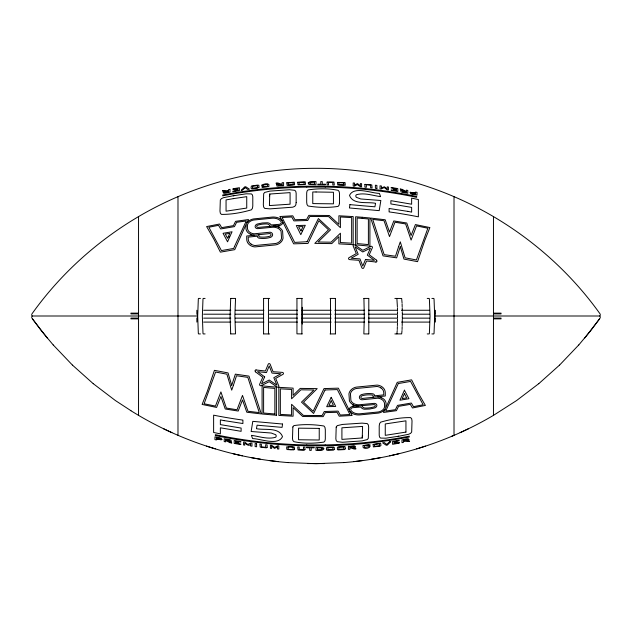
<?xml version="1.0" encoding="UTF-8"?>
<svg xmlns="http://www.w3.org/2000/svg" width="632" height="632" viewBox="0 0 632 632"><rect width="100%" height="100%" fill="white"/><g stroke="black" fill="none" stroke-linecap="round" stroke-linejoin="round"><path stroke-width="0.95" d="M397.528 318.157L397.528 315.178M402.315 318.157L402.315 315.178M397.52 319.152L397.488 321.633M402.308 319.152L402.276 321.633M397.473 322.628L397.402 325.591M402.26 322.628L402.189 325.591M397.378 326.578L397.275 329.533M402.165 326.578L402.063 329.533M397.236 330.512L396.904 333.862M402.023 330.512L401.668 333.886L394.85 333.925M296.945 298.494L296.945 333.846L302.246 333.925M301.875 298.494L301.875 333.846M31.655 314.625L32.137 316L197.224 316M600.345 317.375L599.863 316L434.777 316M330.504 333.83L330.504 298.509M335.426 333.83L335.426 298.509M263.576 298.478L263.576 333.862M233.358 385.457L236.51 375.748L247.823 377.359L259.286 412.601L247.957 411.266L242.498 395.403L237.04 409.765L226.367 408.067L220.908 391.911L215.449 406.099L204.128 403.761L215.583 372.05L226.896 374.176L231.707 390.165L233.263 385.725M398.642 246.543L395.49 256.252L384.177 254.641L372.714 219.399L384.043 220.734L389.502 236.597L394.961 222.235L405.633 223.933L411.092 240.089L416.551 225.9L427.872 228.239L416.417 259.95L405.104 257.824L400.293 241.835L398.737 246.275M231.762 385.251L235.365 374.144L248.969 376.119L261.285 413.928L246.812 412.238L242.498 399.938L238.185 411.053L225.221 408.991L220.908 396.477L216.594 407.427L202.121 404.44L207.264 391.477L214.438 370.336L228.041 372.912L231.652 385.236M400.238 246.749L396.635 257.856L383.032 255.881L370.715 218.072L385.188 219.762L389.502 232.062L393.815 220.947L406.779 223.009L411.092 235.523L415.406 224.573L429.878 227.56L424.736 240.523L417.562 261.664L403.959 259.088L400.348 246.764M368.804 333.83L368.804 298.509M268.458 298.478L268.458 333.862M31.932 313.907C60.04 274.422 96.814 241.203 138.542 216.602L138.542 415.398M578.762 344.985L590.667 330.726L600.068 318.094M93.244 383.671L115.427 400.562L130.966 410.705M599.618 318.86L584.813 337.907M230.696 298.454L230.064 316.174L230.696 333.886M578.762 344.954L559.533 365.138M559.533 365.106L538.756 383.703M538.756 383.671L516.573 400.562L493.458 415.366M32.137 316L31.655 317.375M599.863 316L600.345 314.625M138.882 216.405C192.254 185.058 254.048 168.207 315.953 168.31L316.047 168.31C377.952 168.207 439.746 185.058 493.118 216.405M493.118 415.564C447.74 442.274 396.248 458.429 343.769 462.608M460.136 432.628L468.549 428.694M451.619 436.341L454.013 435.298L454.013 196.671M416.67 448.894L425.526 446.097M389.683 455.838L398.737 453.76M234.109 195.612L233.263 195.786L246.188 193.819L251.418 193.921L252.445 194.948L252.792 196.773L252.792 206.016L252.445 208.291L251.41 209.824C241.874 212.621 231.32 214.548 221.366 214.39L220.323 213.174L219.976 211.08L220.323 200.028L221.366 198.669L223.365 197.721L233.263 195.746M397.891 436.388L398.737 436.214L385.812 438.181L380.583 438.079L379.555 437.052L379.208 435.227L379.208 425.984L379.555 423.709L380.59 422.176C390.126 419.379 400.68 417.452 410.634 417.61L411.677 418.826L412.024 420.92L411.677 431.972L410.634 433.331L408.635 434.279L398.737 436.254M371.426 459.267L380.583 457.671M269.414 196.631L269.761 194.032L290.088 192.618L290.088 204.183L269.414 205.574L269.761 194.032M362.586 435.369L362.239 437.968L341.912 439.382L341.912 427.817L362.586 426.426L362.239 437.968M353.936 461.605L362.239 460.609M269.872 226.256L269.761 225.782A3.61 2.844 -13.6 0 0 267.083 223.981A24.213 19.063 -13.6 0 0 260.811 224.4L257.714 225.15A1.485 1.161 -16 0 0 258.053 227.425L279.36 225.529A3.8 3.01 -8.7 0 0 282.741 221.753L293.635 243.841L307.982 243.423L318.86 220.702L328.506 229.795L314.799 243.375L331.776 243.604L338.894 236.645L338.894 243.865L353.17 244.655L353.17 216.571L338.894 215.796L338.894 224.352L329.272 215.48L308.835 215.362L306.67 219.375L294.947 219.715L292.782 215.812L279.873 216.507L282.362 221.034A11.423 8.398 -7.8 0 0 279.502 218.506L278.894 218.19A11.518 8.445 -10.1 0 0 272.353 217.068L253.906 218.885A8.895 6.47 -14.5 0 0 251.615 219.446L251.062 219.667A8.706 6.296 -16.6 0 0 246.741 223.009L248.502 219.541L235.586 221.334L233.429 225.648L221.698 227.631L219.541 224.028L206.625 226.564L213.956 239.331L220.394 252.144L234.733 249.672L246.401 223.712L245.919 228.192A10.144 7.908 -18.4 0 0 250.351 234.164L251.536 234.614A10.254 8.548 -18.1 0 0 254.151 235.096M377.849 396.904A10.254 8.548 -18.1 0 1 380.464 397.386L381.649 397.836A10.144 7.908 -18.4 0 1 386.097 403.808L385.599 408.288L397.267 382.328L411.606 379.856L418.044 392.67L425.376 405.436L412.459 407.972L410.302 404.369L398.571 406.352L396.414 410.666L383.498 412.459L385.251 408.983A8.706 6.296 -16.6 0 1 380.93 412.333L380.385 412.554A8.895 6.47 -14.5 0 1 378.094 413.115L359.648 414.932A11.518 8.445 -10.1 0 1 353.106 413.81L352.498 413.494A11.423 8.398 -7.8 0 1 349.638 410.966L352.127 415.493L339.218 416.188L337.053 412.285L325.33 412.625L323.165 416.638L302.728 416.52L293.106 407.648L293.106 416.204L278.831 415.429L278.831 387.345L293.106 388.135L293.106 395.356L300.224 388.396L317.201 388.625L303.494 402.205L313.14 411.298L324.019 388.577L338.365 388.159L349.259 410.247A3.8 3.01 -8.7 0 1 352.648 406.471L373.947 404.583A1.485 1.161 -16 0 1 374.286 406.85L371.189 407.601A24.213 19.063 -13.6 0 1 364.917 408.019A3.61 2.844 -13.6 0 1 362.262 406.289L362.128 405.744M343.769 462.577L316.047 463.691L288.232 462.577M307.697 463.572L324.303 463.572M306.781 187.088L325.219 187.088M325.219 444.912L306.781 444.912M200.423 298.423L198.669 298.423A1.383 0.442 -90 0 0 198.322 298.952L197.69 316.174L198.322 333.388A1.383 0.442 90 0 0 198.669 333.925L200.423 333.925M205.092 298.423L203.338 298.423A1.383 0.442 90 0 0 202.99 298.952L202.358 316.174L202.99 333.388A1.383 0.442 90 0 0 203.338 333.925L205.092 333.925M230.767 298.423L235.562 298.423L234.867 315.676L235.499 333.886L230.767 333.925M263.631 298.423L269.643 298.423M296.969 298.423L302.246 298.423M330.054 298.423L335.402 298.423M363.858 298.423L368.733 298.423M394.85 298.423L401.675 298.47L402.063 302.815M427.232 298.423L429.033 298.423A1.383 0.458 -90 0 1 429.389 298.952L430.037 316.174L429.389 333.388A1.383 0.458 90 0 1 429.033 333.925L427.232 333.925M431.885 298.423L433.686 298.423A1.383 0.458 -90 0 1 434.042 298.952L434.69 316.174L434.042 333.388A1.383 0.458 90 0 1 433.686 333.925L431.885 333.925M203.654 310.257L230.798 310.257M235.349 310.257L263.86 310.257M269.422 310.257L297.403 310.257M302.08 310.257L331.113 310.257M334.857 310.257L364.688 310.257M368.393 310.257L396.904 310.257M401.454 310.257L429.483 310.257M138.542 313.14L130.927 313.14L130.966 313.907L138.542 313.907M493.458 313.14L501.073 313.14L501.034 313.907L493.458 313.907M203.654 314.199L230.798 314.199M235.349 314.199L262.936 314.199M269.422 314.199L297.403 314.199M302.08 314.199L331.113 314.199M334.857 314.199L364.688 314.199M368.393 314.199L396.904 314.199M402.363 314.199L429.483 314.199M138.542 318.094L130.966 318.094L130.927 318.86L138.542 318.86M203.654 318.141L230.798 318.141M235.349 318.141L262.936 318.141M269.422 318.141L297.403 318.141M302.08 318.141L331.113 318.141M334.857 318.141L364.688 318.141M368.393 318.141L396.904 318.141M402.363 318.141L429.483 318.141M493.458 318.094L501.034 318.094L501.073 318.86L493.458 318.86M203.654 322.091L230.798 322.091M235.349 322.091L263.86 322.091M269.422 322.091L297.403 322.091M302.08 322.091L331.113 322.091M334.857 322.091L364.688 322.091M368.393 322.091L396.904 322.091M401.454 322.091L429.483 322.091M263.631 333.925L269.643 333.925M330.054 333.925L335.402 333.925M368.733 333.925L363.858 333.925L364.301 317.169L363.929 298.509M288.232 462.608C235.752 458.413 184.283 442.226 138.882 415.564M375.906 262.011L366.584 261L363.779 267.778A1.043 0.988 27 0 1 362.278 268.237L362.223 268.181A1.24 1.185 22.6 0 1 361.765 267.581L358.952 260.305L349.63 259.61A1.138 1.051 14 0 1 349.054 257.643L356.322 253.606L353.177 246.038A1.09 0.964 14.8 0 1 354.789 244.947L362.768 250.319L370.763 246.385A1.059 0.932 17.9 0 1 371.371 246.282L371.45 246.298A1.145 1.003 21 0 1 372.359 247.752L369.214 254.743L376.49 260.131M256.094 369.989L265.416 371L268.221 364.222A1.043 0.988 27 0 1 269.722 363.763L269.777 363.819A1.24 1.185 22.6 0 1 270.235 364.419L273.048 371.695L282.37 372.39A1.138 1.051 14 0 1 282.946 374.357L275.678 378.394L278.823 385.962A1.09 0.964 14.8 0 1 277.211 387.053L269.232 381.681L261.237 385.615A1.059 0.932 17.9 0 1 260.629 385.718A1.145 1.003 21 0 1 259.641 384.248L262.786 377.257L255.51 371.869M269.761 460.609L278.064 461.605M407.735 211.38L389.099 208.465L389.099 211.91L389.683 211.989A348.074 223.736 0 0 1 416.67 216.484L418.376 216.831L418.376 199.522L411.637 198.14L411.637 204.199L390.884 200.668L390.884 203.939L411.637 207.383L411.637 212.115L407.735 211.333M224.265 420.62L242.901 423.535L242.901 420.09L242.317 420.011A348.074 223.736 0 0 1 215.33 415.516L213.624 415.169L213.624 432.478L220.363 433.86L220.363 427.801L241.116 431.332L241.116 428.062L220.363 424.617L220.363 419.885L224.265 420.667M251.418 457.671L260.574 459.267M412.783 193.716C409.378 192.839 414.442 192.254 415.572 193.574L415.572 194.293L411.677 193.439M219.217 438.284C222.622 439.161 217.558 439.746 216.428 438.426L216.428 437.707L220.323 438.561M233.263 453.76L242.317 455.838M206.474 446.097L215.33 448.894M250.351 234.164L250.936 234.409M381.064 397.591L381.649 397.836M163.451 428.694L171.865 432.628M251.07 244.094L251.971 244.608A8.485 7.45 -21 0 0 255.107 245.508L274.928 243.581A6.762 5.98 -14.8 0 0 277.59 242.854L279.147 241.914A6.873 5.799 -9.9 0 0 281.532 238.106L281.09 231.454A9.069 7.181 -8.7 0 0 279.162 229.053L278.728 228.729A9.156 7.236 -11.2 0 0 272.51 227.259L258.022 228.626A3.01 2.354 -16 0 1 255.146 226.841A3.01 2.354 -16 0 1 257.335 224.02L262.335 222.97L267.375 222.772A5.167 4.069 -13.6 0 1 269.485 223.373L269.975 223.689A5.096 4.029 -11.2 0 1 271.057 224.96L279.281 224.328A2.275 1.801 -8.7 0 0 281.24 222.022L280.64 221.137A9.899 7.284 -7.9 0 0 278.981 219.691A9.978 7.315 -10.1 0 0 272.337 218.19L253.946 219.999A7.331 5.333 -14.5 0 0 251.639 220.631L251.204 220.821A7.173 5.19 -16.6 0 0 248.115 223.325L247.57 224.66A7.379 5.751 -18.4 0 0 247.436 225.853L247.436 227.978A8.643 6.747 -18.4 0 0 251.133 233.026L251.615 233.224A8.888 6.968 -16 0 0 254.309 233.785L269.848 232.228A3.184 2.512 -11.2 0 1 270.654 232.323L270.844 232.386A3.192 2.686 -12.7 0 1 272.597 235.041A3.192 2.686 -12.7 0 1 270.03 237.498L268.3 237.932A23.439 19.639 -15.4 0 1 261.285 238.406L259.57 238.256A2.765 2.307 -18.1 0 1 257.343 236.163L248.234 237.118L248.234 238.762A8.572 7.118 -20.7 0 0 251.07 244.102M380.93 387.906L380.03 387.392A8.485 7.45 -21 0 0 376.893 386.492L357.072 388.419A6.762 5.98 -14.8 0 0 354.41 389.146L352.853 390.086A6.873 5.799 -9.9 0 0 350.468 393.894L350.91 400.546A9.069 7.181 -8.7 0 0 352.838 402.947L353.272 403.271A9.156 7.236 -11.2 0 0 359.49 404.741L373.978 403.374A3.01 2.354 -16 0 1 376.854 405.159A3.01 2.354 -16 0 1 374.665 407.98L369.665 409.03L364.625 409.228A5.167 4.069 -13.6 0 1 362.515 408.627L362.025 408.312A5.096 4.029 -11.2 0 1 360.943 407.04L352.719 407.672A2.275 1.801 -8.7 0 0 350.76 409.978L351.36 410.863A9.899 7.284 -7.9 0 0 353.019 412.309A9.978 7.315 -10.1 0 0 359.663 413.81L378.055 412.001A7.331 5.333 -14.5 0 0 380.361 411.369L380.796 411.179A7.173 5.19 -16.6 0 0 383.885 408.675L384.43 407.34A7.379 5.751 -18.4 0 0 384.564 406.147L384.564 404.022A8.643 6.747 -18.4 0 0 380.867 398.974L380.385 398.776A8.888 6.968 -16 0 0 377.691 398.215L362.152 399.772A3.184 2.512 -11.2 0 1 361.346 399.677L361.156 399.614A3.192 2.686 -12.7 0 1 359.403 396.959A3.192 2.686 -12.7 0 1 361.97 394.502L363.7 394.068A23.439 19.639 -15.4 0 1 370.715 393.594L372.43 393.744A2.765 2.307 -18.1 0 1 374.658 395.837L383.766 394.882L383.766 393.238A8.572 7.118 -20.7 0 0 380.93 387.898M130.927 410.761L138.542 415.366M93.244 383.703L72.467 365.106M72.467 365.138L53.238 344.954M396.88 298.454L397.402 306.749M31.932 318.094L41.333 330.726L53.238 344.985M47.187 337.907L32.382 318.86M600.068 313.907C571.96 274.422 535.186 241.203 493.458 216.602L493.458 415.398M402.094 303.795L402.189 306.749M402.221 307.737L402.276 310.707M397.433 307.737L397.488 310.707M402.292 311.702L402.315 314.183M397.504 311.702L397.528 314.183M373.141 397.433L373.141 396.011A1.272 1.059 -18.1 0 0 372.082 395.047L370.7 394.913A21.946 18.383 -15.4 0 0 362.239 395.719A1.659 1.398 -12.7 0 0 362.081 398.484L385.283 395.98L385.283 393.049A10.065 8.358 -20.7 0 0 382.826 387.463L382.36 387.092A9.82 8.579 -23.9 0 0 380.796 386.105L380.219 385.836A9.978 8.761 -21 0 0 377.051 385.093L357.064 387.037A8.311 7.355 -14.8 0 0 353.43 388.119L352.948 388.388A8.524 7.56 -11.6 0 0 351.645 389.336L351.25 389.683A8.429 7.11 -9.9 0 0 348.951 393.902L349.417 400.893A10.578 8.382 -8.7 0 0 353.012 404.685L353.019 406.447M278.981 225.553L278.988 227.315A10.578 8.382 -8.7 0 1 282.583 231.107L283.049 238.098A8.429 7.11 -9.9 0 1 280.742 242.317L280.355 242.664A8.524 7.56 -11.6 0 1 279.052 243.612L278.578 243.881A8.311 7.355 -14.8 0 1 274.936 244.971L254.949 246.907A9.978 8.761 -21 0 1 251.781 246.164L251.204 245.895A9.82 8.579 -23.9 0 1 249.64 244.908L249.182 244.529A10.065 8.358 -20.7 0 1 246.725 238.943L246.717 236.02L269.911 233.532A1.659 1.398 -12.7 0 1 269.753 236.257A21.946 18.383 -15.4 0 1 261.293 237.087L259.918 236.953A1.272 1.059 -18.1 0 1 258.859 235.989L258.859 234.567M435.393 310.257L435.393 314.199A1.975 0.64 -90 0 0 434.745 316.174A1.975 0.64 -90 0 0 435.393 318.141L435.393 322.091M302.246 307.294L302.246 324.058M196.868 310.257L196.868 314.199A1.975 0.64 -90 0 1 197.508 316.174A1.975 0.64 -90 0 1 196.868 318.141L196.868 322.091M177.987 196.671L177.987 435.329M376.459 260.179A1.122 1.027 25 0 1 375.906 262.075M273.206 226.027A10.681 8.437 -11.2 0 1 278.988 227.315M325.219 187.072A325.306 209.105 0 0 1 416.662 197.334L416.67 196.465A325.306 209.105 0 0 0 325.219 186.211L306.781 186.227A324.887 208.829 0 0 0 224.265 194.696L222.717 194.996L222.717 195.849L224.265 195.541A324.887 208.829 0 0 1 306.781 187.08M255.541 371.821A1.122 1.027 25 0 1 256.094 369.925M358.794 405.973A10.681 8.437 -11.2 0 1 353.012 404.685M306.781 444.928A325.306 209.105 0 0 1 215.338 434.666L215.33 435.535A325.306 209.105 0 0 0 306.781 445.789L325.219 445.773A324.887 208.829 0 0 0 407.735 437.304L409.283 437.004L409.283 436.151L407.735 436.459A324.887 208.829 0 0 1 325.219 444.92M306.781 447.203L306.781 447.764L309.727 447.788L309.727 450.387L311.221 450.403L311.221 447.796L314.183 447.819L314.183 447.251L306.781 447.203M325.219 184.236L325.219 184.797L317.817 184.749L317.817 184.181L320.78 184.204L320.78 181.597L322.273 181.613L322.273 184.212L325.219 184.236M277.432 446.848L277.424 448.925L278.807 449.052L278.807 445.9L277.606 445.797L274.651 447.464L271.626 445.299L270.409 445.197L270.409 448.317L271.626 448.42L271.586 446.168L274.533 448.428L277.432 446.848M354.576 185.01L357.467 183.572L360.414 185.832L360.374 183.58L361.591 183.683L361.591 186.803L360.374 186.701L357.349 184.536L354.394 186.203L353.193 186.1L353.193 182.948L354.576 183.075L354.576 185.01M250.604 444.043L250.588 445.994L251.971 446.184L251.971 443.158L250.77 443L247.815 444.493L244.789 442.155L243.573 441.989L243.573 444.968L244.789 445.141C243.604 439.643 248.202 448.444 250.604 444.043M381.412 187.815L384.446 186.78L387.25 188.976L387.211 186.859L388.427 187.032L388.427 190.011L387.211 189.845L384.185 187.507L381.23 189L380.03 188.842L380.03 185.816L381.412 186.006L381.412 187.815M282.567 424.04L282.077 427.366L257.09 425.194L256.434 428.694C264.555 430.424 278.957 426.821 282.504 436.641C277.977 446.129 260.447 438.655 252.595 438.592L251.418 435.353C259.31 436.443 267.889 439.619 275.734 437.226L276.287 436.048L275.75 434.721L271.215 433.023L251.149 431.506L252.792 421.354L282.567 424.04M349.923 204.634L349.433 207.96L379.208 210.646L380.851 200.494L360.785 198.977L356.25 197.279L355.713 195.952L356.266 194.775C364.111 192.381 372.69 195.557 380.583 196.647L379.405 193.408C371.6 193.36 353.88 185.824 349.504 195.406C353.114 205.163 367.445 201.584 375.566 203.307L374.91 206.806L349.923 204.634M296.147 202.619L295.8 204.902L294.765 206.356L292.766 207.178L269.959 208.876L264.713 208.394L263.678 207.083L263.331 204.863L263.678 193.684L264.713 192.42L269.959 191.101L289.543 189.734L294.765 190.303L295.8 191.417L296.147 193.266L296.147 202.619M336.2 427.098L335.853 438.734L336.2 440.583L337.235 441.697L342.457 442.266L362.041 440.899L367.287 439.58L368.322 438.316L368.669 427.137L368.322 424.917L367.287 423.606L362.041 423.124L342.457 424.435L337.235 425.644L336.2 427.098M292.845 426.971L292.498 438.569L292.845 440.449L293.888 441.657C303.565 443.743 314.167 443.561 323.932 442.076L324.967 440.915L325.314 439.043L325.314 429.681L324.967 427.406L323.932 426.007C314.238 424.428 303.613 424.08 293.888 425.605L292.845 426.971M339.502 202.777L339.155 205.029L338.112 206.395C328.387 207.92 317.762 207.573 308.068 205.993L307.034 204.594L306.686 202.319L306.686 192.958L307.034 191.085L308.068 189.924C317.833 188.439 328.435 188.257 338.112 190.343L339.155 191.551L339.502 193.431L339.502 202.777M309.767 182.972L310.565 184.062L314.491 184.181L314.491 182.174L310.747 182.332L309.767 182.972M322.273 448.775L321.253 449.668L317.509 449.826L317.509 447.819L321.072 447.859L322.273 448.775M258.946 187.246L257.358 188.194L251.844 188.818L251.038 188.218L251.362 186.029L257.358 185.129L258.867 185.271L258.946 187.246M308.274 182.806L308.424 183.888A2.844 1.288 -0.6 0 0 309.664 184.552L315.992 184.734L315.992 181.566L310.067 181.74L308.274 182.806M323.813 448.775C322.589 451.588 318.228 449.826 316.008 450.434L316.008 447.266L322.336 447.448A2.844 1.288 -0.6 0 1 323.576 448.112L323.813 448.775M373.133 444.383L373.378 446.895L380.156 446.137L380.962 445.418L380.638 443.237L373.133 444.383M261.932 185.097L261.901 185.618L263.394 185.618L263.394 184.939L267.423 184.528L267.423 186.535L261.901 186.614L262.233 187.475L268.837 186.566C270.425 182.198 263.734 183.857 261.932 185.097M286.817 182.79L287.062 185.405L294.567 184.805L294.322 182.19L286.817 182.79M345.27 448.839L344.456 449.597L338.16 449.905L337.433 449.589L337.354 447.559L338.16 446.816L344.456 446.508L345.183 446.808L345.27 448.839M363.163 445.434C361.283 449.668 369.523 448.807 370.099 446.382L364.577 447.472L364.577 445.465L368.606 445.054L368.606 445.655L370.099 445.386L370.02 444.731L363.163 445.434M297.743 182.269L297.988 184.884L305.493 184.449L305.248 181.834L297.743 182.269M334.336 449.368L333.53 450.103L327.234 450.276L326.507 449.952L326.42 447.914L327.234 447.187L333.53 447.014L334.257 447.338L334.336 449.368M327.139 182.071L327.06 184.852L328.545 184.892L328.545 182.316L332.803 182.435L332.803 185.01L334.304 185.05L333.973 182.032L327.139 182.071M304.94 449.565L304.134 450.261L298.028 449.968L297.696 446.95L299.197 446.99L299.197 449.565L303.455 449.684L303.455 447.108L304.94 447.148L304.94 449.565M337.535 182.411L337.78 185.05L345.285 185.2L345.033 182.553L337.535 182.411M294.552 449.226L293.738 449.897L287.442 449.589L286.715 449.202L286.715 446.8L294.22 446.95L294.552 449.226M267.139 447.29L266.325 447.859L260.226 447.101L259.894 444.114L261.387 444.28L261.387 446.856L262.225 446.942L265.645 447.29L265.645 444.723L267.139 444.873L267.139 447.29M364.933 184.41L364.862 187.127L366.355 187.277L366.355 184.71L369.775 185.058L370.613 185.144L370.613 187.72L372.106 187.886L371.774 184.9L364.948 184.362M278.112 184.86L278.428 185.571L282.117 185.334L282.117 184.457L278.112 184.86M353.92 447.014L349.883 447.543L349.883 446.666L353.572 446.429L353.92 447.014M276.721 184.639L276.982 186.108L283.586 185.784L283.586 182.624L282.117 182.727L282.117 183.912C279.952 184.418 278.191 182.198 275.963 183.201L278.925 184.117L276.721 184.639M355.366 447.077L353.075 447.883L356.037 448.799C353.809 449.802 352.048 447.582 349.883 448.088L349.883 449.273L348.414 449.376L348.414 446.216C349.946 447.179 355.295 444.027 355.366 447.077M224.542 191.97L224.85 192.586L228.539 191.938L228.539 191.109L224.542 191.97M407.498 439.919L403.461 440.891L403.461 440.062L407.15 439.414L407.498 439.919M223.151 191.962C222.748 195.304 228.618 191.512 230.008 192.223L230.008 189.339L228.539 189.616L228.539 190.643L222.385 190.809L225.355 191.235L223.151 191.962M408.936 439.777L406.645 440.765L409.615 441.191L403.461 441.357L403.461 442.384L401.992 442.661L401.992 439.777C403.54 440.52 408.675 436.854 408.936 439.777M229.716 440.899L225.679 440.362L225.679 439.548L229.369 440.228L229.716 440.899M402.315 191.006L402.631 191.773L406.321 192.452L406.321 191.638L402.315 191.006M231.162 441.326L228.871 441.42L231.833 443L229.685 442.598L227.101 441.089L225.679 440.82L225.679 441.847L224.21 441.571L224.21 438.734L230.364 439.88L231.075 440.307L231.162 441.326M400.925 190.453L400.925 191.694L401.636 192.12L407.79 193.266L407.79 190.43L406.321 190.153L406.321 191.18L404.899 190.911L402.315 189.403L400.167 189L403.129 190.58L400.925 190.453M221.911 439.509L221.113 439.84L216.428 438.892L216.428 439.951L214.959 439.635L214.959 436.878L221.113 438.15L221.911 439.509M410.176 192.27C409.733 195.438 415.453 193.866 417.041 195.122L417.041 192.365L415.572 192.049L415.572 193.108L410.176 192.27M234.535 246.409L233.706 248.439L221.421 250.572L208.86 227.236L218.514 225.34L220.671 228.95L234.456 226.627L236.613 222.298L246.267 220.947L234.535 246.409M398.294 383.561L385.733 411.053L395.387 409.702L397.544 405.373L411.329 403.05L413.486 406.66L423.14 404.764L410.579 381.428L398.294 383.561M264.658 376.87L261.545 383.814L269.232 380.03L276.919 385.18L273.814 377.699L280.9 373.781L272.013 373.093L269.232 365.952L266.451 372.58L257.564 371.648L264.658 376.87M365.549 259.42L362.768 266.048L359.987 258.907L351.1 258.219L358.186 254.301L355.081 246.82L362.768 251.971L370.455 248.186L367.342 255.131L374.436 260.352L365.549 259.42M228.113 237.063L227.567 238.327L225.3 234.101L229.827 233.35L228.113 237.063M229.724 236.826L227.567 241.819L223.064 233.287L232.062 231.778L229.724 236.826M404.433 390.181L399.938 400.222L408.936 398.713L404.433 390.181M404.433 393.673L402.173 398.65L406.7 397.899L404.433 393.673M307.097 241.716L294.662 242.412L282.109 217.495L291.755 216.974L293.92 220.892L307.697 220.489L309.862 216.476L328.577 216.578L340.411 227.678L340.411 216.981L351.653 217.598L351.653 243.178L340.411 242.546L340.411 233.208L331.073 242.198L318.094 242.001L330.504 229.851L318.386 218.538L307.097 241.716M325.046 389.96L313.614 413.462L301.496 402.15L313.907 389.999L300.927 389.802L291.589 398.792L291.589 389.454L280.347 388.822L280.347 414.402L291.589 415.019L291.589 404.322L303.423 415.422L322.138 415.524L324.303 411.511L338.081 411.108L340.245 415.027L349.891 414.505L337.338 389.589L325.046 389.96M300.958 230.854L298.549 226.691L303.076 226.572L300.958 230.854M302.586 230.822L300.808 234.67L296.305 225.561L305.311 225.308L302.586 230.822M331.192 397.331L326.689 406.692L335.695 406.439L331.192 397.331M331.192 400.83L328.924 405.428L333.451 405.309L331.192 400.83M244.687 187.965L242.641 190.145L241.155 190.374L244.687 186.875L245.714 186.724L249.435 189.189L247.72 189.434L245.121 187.562L244.687 187.965M389.359 441.855L386.879 444.438L384.28 442.566L382.565 442.811L386.286 445.276L387.313 445.126L390.845 441.626L389.359 441.855M233.263 188.731L232.773 189.339L237.909 188.47L237.909 189.142L234.946 189.632L234.946 190.121L237.909 189.647L237.909 190.358L232.829 191.18L232.829 191.717L239.41 190.659L239.41 187.704L233.263 188.731M399.227 442.661L394.092 443.53L394.092 442.858L397.054 442.368L397.054 441.879L394.092 442.353L394.092 441.642L399.171 440.82L399.171 440.283L392.591 441.341L392.591 444.296L399.227 443.174L399.227 442.661M233.263 198.653L226.058 199.902L226.058 211.175L246.741 208.054L246.741 196.655L233.263 198.653M405.942 432.098L385.259 435.345L385.259 423.946L405.942 420.825L405.942 432.098M257.453 185.626L252.523 186.258L252.523 188.21L257.453 187.609L257.453 185.626M379.477 445.742L374.547 446.374L374.547 444.391L379.477 443.79L379.477 445.742M293.153 182.688L288.232 182.917L288.232 184.923L293.153 184.694L293.153 182.688M343.769 447.077L338.847 447.306L338.847 449.312L343.769 449.083L343.769 447.077M304.079 182.3L299.149 182.443L299.149 184.441L304.079 184.307L304.079 182.3M332.851 447.559L327.921 447.693L327.921 449.7L332.851 449.557L332.851 447.559M316.047 191.978L312.769 191.994L312.769 203.591L333.443 203.836L333.443 192.254L316.047 191.978M319.231 428.409L298.557 428.164L298.557 439.746L319.231 440.006L319.231 428.409M343.769 182.917L338.942 182.688L338.942 184.694L343.871 184.923L343.769 182.917M293.058 447.306C286.122 444.77 286.28 451.216 293.058 449.312L293.058 447.306M362.239 217.274L355.626 216.76L355.626 244.853L369.91 246.117L369.91 217.993L362.239 217.274M362.239 218.388L357.143 218L357.143 243.589L368.393 244.584L368.393 218.972L362.239 218.388M274.857 413.999L263.607 413.028L263.607 387.416L274.857 388.411L274.857 413.999M276.374 415.24L262.09 414.007L262.09 385.883L276.374 387.147L276.374 415.24M376.885 188.462L375.392 188.281L375.392 185.223L376.885 185.413L376.885 188.462M256.608 443.719L255.115 443.538L255.115 446.587L256.608 446.777L256.608 443.719M396.311 190.003L393.349 189.529L393.349 189.015L396.311 189.513L396.311 188.842L391.168 187.981L391.168 187.467L397.805 188.581L397.805 191.488L391.232 190.437L391.232 189.9L396.311 190.714L396.311 190.003M240.768 441.563L234.196 440.512L234.196 443.419L240.832 444.533L240.832 444.019L235.689 443.158L235.689 442.487L238.651 442.985L238.651 442.471L235.689 441.997L235.689 441.286L240.768 442.1L240.768 441.563"/></g></svg>
